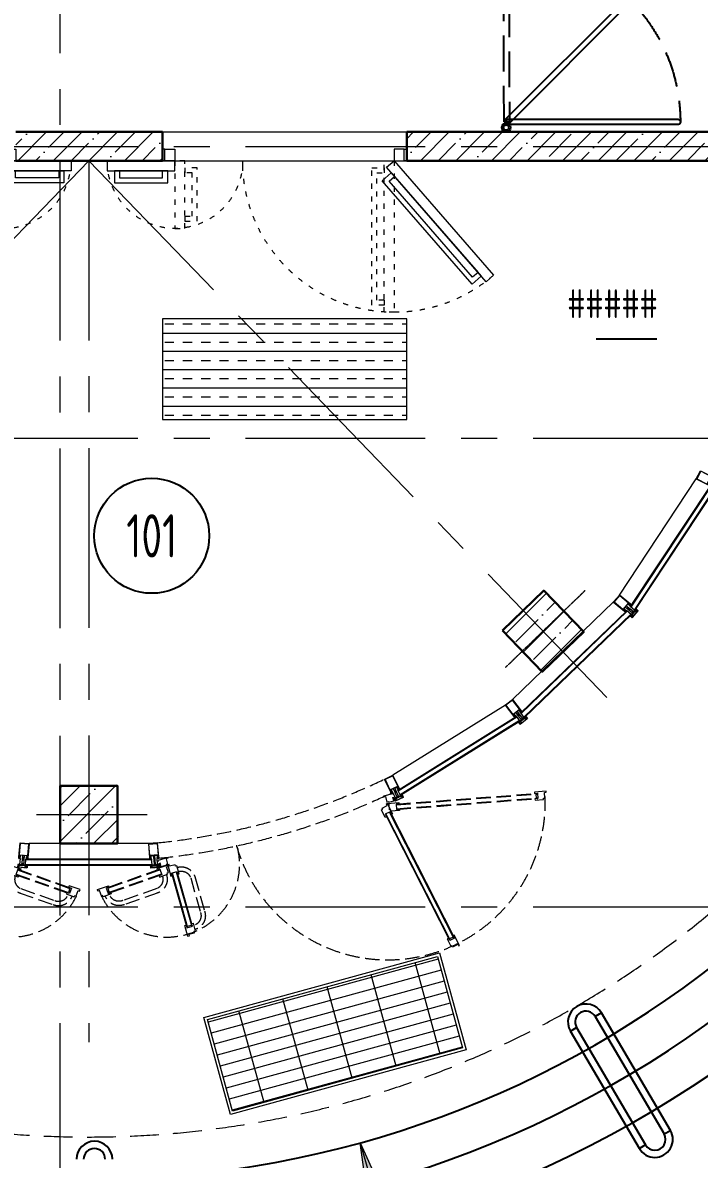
# Model space of a CAD drawing. Header units: millimetres. Extents: x -13407 to 8063098, y -2635 to 109271.
# Drawn here: x 33885 to 38593, y 4493 to 12400 of the extents above; entities that cross this region are included whole.
import ezdxf
from ezdxf.enums import TextEntityAlignment as Align

# ---------------------------------------------------------------- set-up
doc = ezdxf.new("R2010")
doc.units = ezdxf.units.MM
for name, pattern in [('ACAD_ISO03W100', [30, 12, -18]), ('ADSK_Штриховая_ш2 п1', [3, 2, -1]), ('CENTER', [2, 1.25, -0.25, 0.25, -0.25]), ('ГОСТ 2.303 4', [7, 5, -2, 0])]:
    doc.linetypes.add(name, pattern=pattern)
doc.layers.get('Defpoints').update_dxf_attribs({"color": 6})
for name, color, linetype in [('АР_Грязь решетки', 220, 'Continuous'), ('Тонкая', 7, 'Continuous'), ('ТХ_турникеты', 242, 'Continuous')]:
    doc.layers.add(name, color=color, linetype=linetype)
for name, color, linetype, lineweight in [('АР_Двери', 5, 'Continuous', 18), ('АР_Лестницы', 250, 'Continuous', 15), ('АР_Лестницы ограждение', 94, 'Continuous', 25), ('АР_Маркер экспликации', 239, 'Continuous', 13), ('АР_Номер помещения', 1, 'Continuous', 25), ('АР_Оси', 193, 'Continuous', 9), ('АР_Перегородки витражные', 152, 'Continuous', 13), ('АР_Помещения_площадь', 19, 'Continuous', 9), ('АР_Размеры дверей', 15, 'Continuous', 0), ('АР_Сущ Несущая стена', 202, 'Continuous', 30), ('АР_тонкая линия', 250, 'Continuous', 0), ('АР_Штриховка монолит', 250, 'Continuous', 9)]:
    doc.layers.add(name, color=color, linetype=linetype, lineweight=lineweight)
doc.layers.get('АР_Маркер экспликации').off()
doc.styles.add('ISOCPEUR', font='isocpeur.ttf', dxfattribs={"width": 0.7})
doc.styles.get("Standard").update_dxf_attribs({"font": 'arial.ttf'})
pattern_1 = [(335.76716334, (-69115.3163, 318510.941), (0.651582564, 1.447617495), []), (65.76716334, (-69115.3163, 318510.941), (-1.447617495, 0.651582564), [])]

# ---------------------------------------------------------------- blocks, each defined once
blk = doc.blocks.new('калитка малая')
at = {"layer": 'ТХ_турникеты', "color": 253, "linetype": 'ГОСТ 2.303 4', "ltscale": 50}
blk.add_lwpolyline([(130375.2, 17602.1), (130372.2, 18792.4, -1.119274), (130409.7, 18791.9), (130412.6, 17602.1)], format="xyb", close=True, dxfattribs=at)
at = {"layer": 'ТХ_турникеты', "color": 253, "ltscale": 100}
for points in [[(130379.6, 17612.7), (131225.7, 18458.8, -0.687058), (131253.1, 18433.4), (130406, 17586.3)], [(130392.3, 17619.5), (131588.8, 17619.5, -0.687058), (131590.2, 17582.1), (130392.3, 17582.1)]]:
    blk.add_lwpolyline(points, format="xyb", close=True, dxfattribs=at)
for centre, radius in [((130390.2, 18867.1), 31.2), ((130390.2, 18867.1), 18.7), ((130390.2, 17562.1), 31.2), ((130390.2, 17562.1), 18.7)]:
    blk.add_circle(centre, radius, dxfattribs=at)
at = {"layer": 'ТХ_турникеты', "color": 253, "linetype": 'ГОСТ 2.303 4', "ltscale": 50, "extrusion": (0, 0, -1)}
blk.add_arc((-130387.2, 17597.1), 1215.2, 90.3609, 179.80016, dxfattribs=at)
blk = doc.blocks.new('*U567')
at = {"layer": 'Defpoints', "color": 253}
blk.add_line((-6602.5, 7247.9), (-7024.8, 7247.9), dxfattribs=at)
at = {"layer": 'АР_Номер помещения', "color": 253}
blk.add_circle((-10118.1, 5879.7), 400, dxfattribs=at)
at = {"layer": 'Defpoints', "color": 253, "style": 'ISOCPEUR', "width": 0.7}
blk.add_attdef('ПЛОЩАДЬ_ПОМЕЩЕНИЯ', text='', height=200, dxfattribs=at).set_placement((-6597.6, 7494.4), align=Align.MIDDLE_RIGHT)
at = {"layer": 'Defpoints', "color": 253, "style": 'ISOCPEUR', "width": 0.7, "flags": 1}
blk.add_attdef('КАТЕГОРИЯ', (-499.2, -2092.2), '', height=250, dxfattribs=at)
at = {"layer": 'АР_Номер помещения', "color": 253, "style": 'ISOCPEUR', "width": 0.7}
blk.add_attdef('НОМЕР_ПОМЕЩЕНИЯ', text='', height=300, dxfattribs=at).set_placement((-10118.1, 5879.7), align=Align.MIDDLE_CENTER)
at = {"layer": 'АР_Помещения_площадь', "color": 253, "lineweight": 30, "width": 0.7, "flags": 104}
blk.add_attdef('ИМЯ_ПОМЕЩЕНИЯ', text='', height=100, dxfattribs=at).set_placement((157.6, 1217.1), align=Align.MIDDLE_CENTER)
blk = doc.blocks.new('A$C9365e198')
at = {"layer": 'АР_Грязь решетки', "linetype": 'Continuous', "lineweight": 5}
h = blk.add_hatch(dxfattribs=at)
h.set_pattern_fill('GRATE', color=253, scale=100, angle=-14.96796)
h.set_pattern_definition([(345.0320357, (-1788357.11, 6497534.97), (20.5008899, 76.6818371), []), (75.0320357, (-1788357.1, 6497534.97), (-306.727348, 82.00356), [])])
h.paths.add_polyline_path([(14.2, -24.5), (1617.8, -453.2), (1447.4, -1090.8), (-156.3, -662.1)])
at = {"layer": 'АР_Грязь решетки', "color": 253, "linetype": 'Continuous', "lineweight": 5}
for p, q in [((0, 0), (-180.8, -676.2)), ((1642.3, -439.1), (0, 0)), ((14.2, -24.5), (-156.3, -662.1)), ((1617.8, -453.2), (14.2, -24.5)), ((1447.4, -1090.8), (1617.8, -453.2)), ((1461.5, -1115.3), (1642.3, -439.1)), ((-180.8, -676.2), (1461.5, -1115.3)), ((-156.3, -662.1), (1447.4, -1090.8))]:
    blk.add_line(p, q, dxfattribs=at)
blk = doc.blocks.new('*U453')
h = blk.add_hatch(color=253)
h.dxf.hatch_style = 1
edge = h.paths.add_edge_path()
edge.add_arc((0, 0), 27.6, 359.64, 719.64)
h = blk.add_hatch(color=253)
h.dxf.hatch_style = 1
h.paths.add_polyline_path([(301.8, -44.3), (301.8, 44.3), (601.8, 0)])
at = {"color": 253}
blk.add_line((601.8, 0), (0, 0), dxfattribs=at)
blk.add_lwpolyline([(301.8, 44.3), (301.8, -44.3), (601.8, 0), (301.8, 44.3)], dxfattribs=at)
blk.add_circle((0, 0), 27.6, dxfattribs=at)
blk = doc.blocks.new('A$C4b82bfe2')
at = {"layer": 'АР_Двери', "color": 253, "linetype": 'ГОСТ 2.303 4', "ltscale": 20}
for p, q in [((41, -67.4), (414.3, -198.4)), ((42.7, -62.7), (416.1, -193.6)), ((52.6, -34.4), (426, -165.3)), ((54.2, -29.6), (427.7, -160.6))]:
    blk.add_line(p, q, dxfattribs=at)
at = {"layer": 'АР_Перегородки витражные', "color": 253}
blk.add_line((416.6, -162), (406.7, -190.3), dxfattribs=at)
for points in [[(73.1, -36.3), (54.2, -29.6), (41, -67.4), (59.9, -74), (56.6, -83.4), (0.9, -63.9), (4.2, -54.5), (-5.2, -51.2), (8, -13.4), (-3.3, -9.4), (0, 0), (76.4, -26.8), (73.1, -36.3)], [(408.8, -154), (427.7, -160.6), (414.3, -198.4), (395.4, -191.7), (392.3, -201.1), (447.9, -220.7), (451.2, -211.3), (460.7, -214.6), (473.9, -176.8), (485.2, -180.8), (488.6, -171.4), (412.1, -144.5), (408.8, -154)]]:
    blk.add_lwpolyline(points, close=True, dxfattribs=at)
blk = doc.blocks.new('стойка витр.')
h = blk.add_hatch()
h.set_pattern_fill('ANSI37', color=253, scale=0.5, angle=-69.23284)
h.set_pattern_definition(pattern_1)
edge = h.paths.add_edge_path()
edge.add_line((-22.7, 14.1), (-23, 15))
edge.add_arc((-23.4, 14.9), 0.427, 20.76054, 72.29996)
edge.add_arc((-23.2, 15.7), 0.427, 110.76398, 252.28796, ccw=False)
edge.add_line((-23.3, 16.1), (-22.3, 16.5))
edge.add_arc((-22.2, 16.3), 0.183, 20.74896, 110.78537, ccw=False)
edge.add_line((-22.1, 16.4), (-22, 16.3))
edge.add_arc((-21.9, 16.3), 0.183, 200.76661, 335.77797)
edge.add_line((-21.7, 16.3), (-21.1, 17.8))
edge.add_arc((-21.7, 18), 0.637, 344.39284, 381.72488)
edge.add_line((-21.1, 18.2), (-22.6, 22.1))
edge.add_arc((-23.2, 21.9), 0.637, 19.80945, 57.14149)
edge.add_line((-22.8, 22.4), (-24.3, 23.1))
edge.add_arc((-24.4, 23), 0.183, 65.75635, 200.76772)
edge.add_line((-24.5, 22.9), (-24.5, 22.8))
edge.add_arc((-24.7, 22.7), 0.183, -69.25104, 20.78537, ccw=False)
edge.add_line((-24.6, 22.6), (-25.6, 22.2))
edge.add_arc((-25.8, 22.6), 0.427, 149.24636, 290.77035, ccw=False)
edge.add_arc((-26.5, 23), 0.427, 329.23437, 380.77379)
edge.add_line((-26.1, 23.2), (-26.5, 24.2))
edge.add_arc((-26.7, 24.1), 0.183, 20.74896, 110.78537)
edge.add_line((-26.7, 24.3), (-33.5, 21.7))
edge.add_arc((-33.4, 21.4), 0.306, 107.61202, 200.68829)
edge.add_line((-33.7, 21.3), (-33.4, 20.7))
edge.add_arc((-33.1, 20.8), 0.304, 200.74529, 225.81236)
edge.add_line((-33.3, 20.5), (-31.8, 18.9))
edge.add_arc((-32, 18.7), 0.305, -108.86284, 45.7814, ccw=False)
edge.add_arc((-28.7, 27.8), 9.95, 231.95433, 250.04117, ccw=False)
edge.add_arc((-35.1, 19.6), 0.4, 42.30929, 119.22504)
edge.add_arc((-34.9, 19.6), 0.602, 134.39501, 228.6478)
edge.add_arc((-28.5, 27.8), 11, 232.08735, 240.88894)
edge.add_arc((-36.9, 12.9), 6.09, 40.7589, 60.61437, ccw=False)
edge.add_arc((-32.5, 16.6), 0.305, -34.89588, 41.60272, ccw=False)
edge.add_line((-32.3, 16.5), (-32.8, 15.8))
edge.add_arc((-32.5, 15.6), 0.305, 145.11007, 256.42425)
edge.add_line((-32.6, 15.3), (-31.7, 15.1))
edge.add_arc((-31.8, 14.8), 0.305, -34.88993, 76.42425, ccw=False)
edge.add_line((-31.5, 14.6), (-32.1, 13.9))
edge.add_arc((-31.8, 13.7), 0.305, 145.11007, 256.42425)
edge.add_line((-31.9, 13.4), (-31, 13.2))
edge.add_arc((-31.1, 12.9), 0.305, -24.22466, 76.42043, ccw=False)
edge.add_line((-30.8, 12.8), (-31.6, 11.1))
edge.add_arc((-31.3, 11), 0.305, 155.77106, 290.74029)
edge.add_line((-31.2, 10.7), (-22.8, 13.9))
edge.add_arc((-22.9, 14.1), 0.183, 290.74896, 380.74896)
edge = h.paths.add_edge_path(flags=16)
edge.add_line((-23.1, 21), (-22.2, 18.6))
edge.add_arc((-22.7, 18.4), 0.541, -69.23284, 20.76716, ccw=False)
edge.add_line((-22.5, 17.9), (-23.4, 17.6))
edge.add_arc((-23.6, 18.1), 0.541, 200.76716, 290.76716, ccw=False)
edge.add_line((-24.1, 17.9), (-25, 20.3))
edge.add_arc((-24.5, 20.5), 0.541, 110.76716, 200.76716, ccw=False)
edge.add_line((-24.7, 21), (-23.8, 21.4))
edge.add_arc((-23.6, 20.8), 0.541, 20.76716, 110.76716, ccw=False)
edge = h.paths.add_edge_path(flags=16)
edge.add_line((-26.9, 20.3), (-25.5, 16.7))
edge.add_arc((-26, 16.5), 0.541, -69.23284, 20.76716, ccw=False)
edge.add_line((-25.8, 16), (-28.2, 15.1))
edge.add_arc((-28.4, 15.6), 0.541, 200.76716, 290.76716, ccw=False)
edge.add_line((-28.9, 15.4), (-30.3, 19))
edge.add_arc((-29.8, 19.2), 0.541, 110.76716, 200.76716, ccw=False)
edge.add_line((-30, 19.7), (-27.5, 20.6))
edge.add_arc((-27.4, 20.1), 0.541, 20.76716, 110.76716, ccw=False)
h = blk.add_hatch()
h.set_pattern_fill('ANSI37', color=253, scale=0.5, angle=-69.23284)
h.set_pattern_definition([(335.76716334, (-69115.9168, 318510.7132), (0.651582564, 1.447617495), []), (65.76716334, (-69115.9168, 318510.7132), (-1.447617495, 0.651582564), [])])
edge = h.paths.add_edge_path()
edge.add_arc((-61.4, -46.2), 0.549, 155.76571, 200.76716)
edge.add_line((-61.9, -46), (-61.2, -44.4))
edge.add_arc((-61, -44.5), 0.183, 20.76716, 155.76571)
edge.add_line((-60.9, -44.4), (-60.8, -44.6))
edge.add_arc((-60.6, -44.6), 0.183, 200.76716, 290.76716)
edge.add_line((-60.6, -44.7), (-59.4, -44.3))
edge.add_arc((-59.6, -43.9), 0.427, -69.23284, 72.29364)
edge.add_arc((-59.3, -43.1), 0.427, 200.76716, 252.29364)
edge.add_line((-59.7, -43.2), (-63, -34.5))
edge.add_arc((-62.7, -34.4), 0.305, 110.76716, 200.76716)
edge.add_line((-62.8, -34.1), (-60.6, -33.3))
edge.add_arc((-60.4, -33.6), 0.304, 76.40287, 110.76716)
edge.add_line((-60.4, -33.3), (-60.1, -33.6))
edge.add_arc((-108.2, -55.9), 53, 16.7114, 24.82293)
edge.add_line((-57.4, -40.6), (-57.9, -41.3))
edge.add_arc((-57.7, -41.5), 0.305, 145.11089, 256.42344)
edge.add_line((-57.7, -41.8), (-56.9, -42))
edge.add_arc((-57, -42.3), 0.305, -34.88911, 76.42344)
edge.add_line((-56.7, -42.5), (-57.2, -43.3))
edge.add_arc((-56.9, -43.5), 0.305, 145.11089, 256.42344)
edge.add_line((-57, -43.8), (-56.1, -44))
edge.add_arc((-56.2, -44.3), 0.305, -34.88911, 76.42344)
edge.add_line((-56, -44.4), (-56.5, -45.1))
edge.add_arc((-56.2, -45.3), 0.305, 145.11089, 256.42344)
edge.add_line((-56.3, -45.6), (-55.4, -45.8))
edge.add_arc((-55.5, -46.1), 0.305, -34.88911, 76.42344)
edge.add_line((-55.3, -46.3), (-55.8, -47))
edge.add_arc((-55.5, -47.2), 0.305, 145.11089, 256.42344)
edge.add_line((-55.6, -47.5), (-54.7, -47.8))
edge.add_arc((-54.8, -48.1), 0.305, -34.88911, 76.42344)
edge.add_line((-54.5, -48.3), (-55, -49))
edge.add_arc((-54.8, -49.1), 0.305, 145.11089, 256.42344)
edge.add_line((-54.8, -49.4), (-54, -49.6))
edge.add_arc((-54.1, -49.9), 0.305, -34.88911, 76.42344)
edge.add_line((-53.8, -50.1), (-54.3, -50.8))
edge.add_arc((-54.1, -51), 0.305, 145.11089, 256.42344)
edge.add_line((-54.1, -51.3), (-53.3, -51.5))
edge.add_arc((-53.4, -51.8), 0.305, -43.67509, 76.4279)
edge.add_line((-53.1, -52), (-53.8, -52.6))
edge.add_arc((-53.6, -52.8), 0.305, 136.32859, 262.74713)
edge.add_arc((-54.6, -61.1), 7.99, 59.58604, 82.74713)
edge.add_arc((-50.7, -54.4), 0.305, 253.29101, 419.58604)
edge.add_arc((-52.6, -60.5), 6.03, 73.29101, 110.76716)
edge.add_line((-54.7, -54.9), (-54.8, -54.9))
edge.add_arc((-55, -54.5), 0.427, 200.76716, 290.76716)
edge.add_line((-55.4, -54.7), (-56.7, -51.1))
edge.add_arc((-56.3, -51), 0.427, 149.23664, 200.76716)
edge.add_arc((-57, -50.5), 0.427, -30.76336, 40.0143)
edge.add_arc((-57, -50.5), 0.427, 40.00046, 110.76716)
edge.add_line((-57.2, -50.1), (-58.3, -50.6))
edge.add_arc((-58.3, -50.7), 0.183, 110.76716, 200.76716)
edge.add_line((-58.4, -50.8), (-58.4, -51))
edge.add_arc((-58.5, -51.1), 0.183, 245.76862, 380.76716)
edge.add_line((-58.6, -51.3), (-60.2, -50.6))
edge.add_arc((-60, -50.1), 0.549, 200.76716, 245.76862)
edge.add_line((-60.5, -50.3), (-61.9, -46.4))
edge = h.paths.add_edge_path(flags=16)
edge.add_arc((-59.4, -49), 0.541, 200.76716, 290.76716)
edge.add_line((-60.8, -46.8), (-59.9, -49.2))
edge.add_arc((-60.3, -46.6), 0.541, 110.76716, 200.76716)
edge.add_line((-59.3, -45.7), (-60.5, -46.1))
edge.add_arc((-59.1, -46.2), 0.541, 20.76716, 110.76716)
edge.add_line((-57.7, -48.4), (-58.6, -46))
edge.add_arc((-58.2, -48.6), 0.541, -69.23284, 20.76716)
edge.add_line((-59.2, -49.5), (-58, -49.1))
h = blk.add_hatch()
h.set_pattern_fill('ANSI37', color=253, scale=0.5, angle=-69.23284)
h.set_pattern_definition(pattern_1)
edge = h.paths.add_edge_path()
edge.add_line((-7.6, -25.6), (-7.3, -26.5))
edge.add_arc((-7.7, -26.7), 0.427, -30.76563, 20.77379, ccw=False)
edge.add_arc((-6.9, -27.1), 0.427, 149.24636, 290.77035)
edge.add_line((-6.8, -27.5), (-5.8, -27.1))
edge.add_arc((-5.8, -27), 0.183, 290.74896, 380.78537)
edge.add_line((-5.7, -26.9), (-5.7, -26.8))
edge.add_arc((-5.5, -26.7), 0.183, 65.75635, 200.76772, ccw=False)
edge.add_line((-5.5, -26.5), (-4, -27.3))
edge.add_arc((-4.3, -27.8), 0.637, 19.80945, 57.14149, ccw=False)
edge.add_line((-3.7, -27.6), (-2.3, -31.5))
edge.add_arc((-2.9, -31.7), 0.637, -15.60716, 21.72488, ccw=False)
edge.add_line((-2.2, -31.9), (-2.8, -33.4))
edge.add_arc((-3, -33.4), 0.183, 200.76661, 335.77797, ccw=False)
edge.add_line((-3.2, -33.4), (-3.2, -33.3))
edge.add_arc((-3.4, -33.4), 0.183, 20.74896, 110.78537)
edge.add_line((-3.5, -33.2), (-4.5, -33.6))
edge.add_arc((-4.3, -34), 0.427, 110.76398, 252.28796)
edge.add_arc((-4.6, -34.8), 0.427, 20.76054, 72.29996, ccw=False)
edge.add_line((-4.2, -34.6), (-3.8, -35.7))
edge.add_arc((-4, -35.7), 0.183, -69.25104, 20.78537, ccw=False)
edge.add_line((-3.9, -35.9), (-10.6, -38.5))
edge.add_arc((-10.8, -38.2), 0.306, 200.84604, 293.92231, ccw=False)
edge.add_line((-11, -38.3), (-11.3, -37.6))
edge.add_arc((-11, -37.5), 0.304, 175.72197, 200.78904, ccw=False)
edge.add_line((-11.3, -37.5), (-11.3, -35.2))
edge.add_arc((-11.6, -35.2), 0.305, 355.75293, 510.39717)
edge.add_arc((-3.1, -39.8), 9.95, 151.49316, 169.57999)
edge.add_arc((-13.3, -38), 0.4, 282.30929, 359.22504, ccw=False)
edge.add_arc((-13.2, -37.8), 0.602, 172.88652, 267.13932, ccw=False)
edge.add_arc((-2.9, -39.7), 11, 160.64539, 169.44698, ccw=False)
edge.add_arc((-19.1, -34.1), 6.09, 340.91996, 360.77542)
edge.add_arc((-13.3, -34), 0.305, 359.93161, 436.4302)
edge.add_line((-13.2, -33.7), (-14.1, -33.5))
edge.add_arc((-14, -33.2), 0.305, 145.11007, 256.42425, ccw=False)
edge.add_line((-14.3, -33), (-13.7, -32.3))
edge.add_arc((-14, -32.2), 0.305, 325.11007, 436.42425)
edge.add_line((-13.9, -31.9), (-14.8, -31.7))
edge.add_arc((-14.7, -31.4), 0.305, 145.11007, 256.42425, ccw=False)
edge.add_line((-15, -31.2), (-14.4, -30.5))
edge.add_arc((-14.7, -30.3), 0.305, 325.11389, 425.75899)
edge.add_line((-14.6, -30), (-16.3, -29.3))
edge.add_arc((-16.2, -29), 0.305, 110.79404, 245.76326, ccw=False)
edge.add_line((-16.3, -28.7), (-7.9, -25.5))
edge.add_arc((-7.8, -25.7), 0.183, 20.78537, 110.78537, ccw=False)
edge = h.paths.add_edge_path(flags=16)
edge.add_line((-3.3, -31.1), (-4.3, -28.7))
edge.add_arc((-4.8, -28.9), 0.541, 20.76716, 110.76716)
edge.add_line((-5, -28.3), (-5.9, -28.7))
edge.add_arc((-5.7, -29.2), 0.541, 110.76716, 200.76716)
edge.add_line((-6.2, -29.4), (-5.3, -31.8))
edge.add_arc((-4.8, -31.6), 0.541, 200.76716, 290.76716)
edge.add_line((-4.6, -32.1), (-3.7, -31.8))
edge.add_arc((-3.9, -31.3), 0.541, 290.76716, 380.76716)
edge = h.paths.add_edge_path(flags=16)
edge.add_line((-6.7, -33), (-8, -29.4))
edge.add_arc((-8.5, -29.6), 0.541, 20.76716, 110.76716)
edge.add_line((-8.7, -29.1), (-11.1, -30))
edge.add_arc((-10.9, -30.5), 0.541, 110.76716, 200.76716)
edge.add_line((-11.4, -30.7), (-10.1, -34.3))
edge.add_arc((-9.6, -34.1), 0.541, 200.76716, 290.76716)
edge.add_line((-9.4, -34.6), (-7, -33.7))
edge.add_arc((-7.2, -33.2), 0.541, 290.76716, 380.76716)
at = {"color": 253, "lineweight": 0, "ltscale": 100, "transparency": 33554687}
for points in [[(-68.6, -58.5), (-90.2, -1.6), (-90, -1.3), (-89, -0.9), (-88.6, -1), (-87.7, -3.3), (-87.4, -3.4), (-86.7, -3.2), (-86.4, -2.8), (-87.3, -0.5), (-87.2, -0.2), (-82, 1.7), (-80.5, 1.3), (-79.7, 1.5), (-77.3, 4.2), (-77.8, 4.8), (-90.5, 0), (-91.4, -2), (-69.8, -59.1), (-67.8, -59.9), (-55.1, -55.1), (-55.2, -54.3), (-58.7, -53.8), (-59.5, -54.2), (-60.2, -55.7), (-65.4, -57.6), (-65.7, -57.4), (-66.6, -55.1), (-67, -55), (-67.7, -55.3), (-67.9, -55.6), (-67, -57.9), (-67.2, -58.3), (-68.2, -58.7)], [(65.9, 59.3), (-26.6, 24.2), (-25.9, 22.2), (-25.3, 22), (-24.8, 22.1), (-25.2, 23.2), (-20.5, 24.9), (-19.2, 21.4), (-18.8, 21.3), (-19, 20.8), (-17.7, 17.4), (-22.4, 15.6), (-22.7, 16.5), (-23.2, 16.4), (-23.4, 15.7), (-22.8, 13.9), (-17.2, 16), (-16.2, 17), (-15.5, 19.8), (-15.4, 20.1), (-17, 24.3), (-17.4, 24.6), (-17.5, 25.4), (-13.7, 26.9), (-12.5, 26.3), (-4.3, 4.8), (-4.9, 3.6), (-32.7, -7), (-32.8, -7.4), (-32.4, -8.4), (-31.1, -9.1), (-30.3, -8.8), (-29.8, -9.1), (-28.6, -8.7), (-28.6, -8.2), (-28.2, -8.5), (-27, -8.1), (-26.9, -7.5), (-26.5, -7.9), (-25.3, -7.5), (-25.3, -6.9), (-24.8, -7.2), (-23.6, -6.8), (-23.6, -6.3), (-23.1, -6.6), (-21.9, -6.2), (-21.9, -5.6), (-21.5, -6), (-20.3, -5.6), (-20.2, -5), (-19.8, -5.3), (-18.6, -4.9), (-18.4, -4.3), (-18, -4.7), (-17.4, -4.4), (-15.1, -4.8), (-14.5, -6.4), (-15.8, -7.9), (-15.9, -8.7), (-16.3, -8.3), (-17.4, -8.8), (-17.6, -9.3), (-18, -9), (-19.1, -9.4), (-19.3, -10), (-19.7, -9.6), (-20.8, -10.1), (-20.9, -10.6), (-21.4, -10.3), (-22.5, -10.7), (-22.6, -11.2), (-23, -10.9), (-24.3, -11.3), (-24.3, -11.9), (-24.7, -11.5), (-25.8, -12), (-26, -12.5), (-26.4, -12.2), (-27.6, -12.6), (-27.6, -13.1), (-28.1, -12.8), (-29.3, -13.3), (-29.3, -13.8), (-29.9, -15.1), (-29.5, -16.2), (-29.1, -16.3), (-1.3, -5.8), (-0.1, -6.4), (8.1, -27.9), (7.6, -29.2), (3.8, -30.6), (3.2, -29.8), (3.4, -29.5), (1.7, -25.2), (1.6, -25.1), (-0.9, -23.4), (-2.3, -23.3), (-7.8, -25.4), (-7.2, -27.2), (-6.5, -27.6), (-6, -27.4), (-6.4, -26.4), (-1.7, -24.6), (-0.4, -28.2), (0, -28.3), (-0.2, -28.7), (1.1, -32.2), (-3.6, -33.9), (-3.9, -33), (-4.4, -33.2), (-4.6, -33.8), (-4, -35.7), (88.6, -0.5), (89.2, 0.7), (67.2, 58.7)], [(63.8, 56.3), (85.1, 0.2), (10.6, -28), (-10.6, 28)]]:
    blk.add_lwpolyline(points, close=True, dxfattribs=at)
for points in [[(-73.6, -6.3), (-74.2, -6), (-74.8, -6.2), (-74.4, -7.2), (-76.6, -8, -0.414362), (-77, -7.8), (-79.3, -1.5, -0.414326), (-78.7, -0.2), (-77.3, 0.4), (-76.9, -0.7), (-76.3, -0.4), (-76.1, 0.3), (-77.3, 3.5, 0.551224), (-77.8, 3.6), (-79.9, 1.3, -0.267349), (-80.9, 1.1), (-82.1, 1.4, 0.249629), (-82.6, 1.3), (-86.2, -1.9, 0.827043), (-85.6, -2.8), (-82.1, -1.5, -0.414326), (-80.8, -2.1), (-78.1, -9.1, 0.414326), (-76.8, -9.7), (-75.7, -9.2, -0.082799), (-71.8, -16.3), (-68.3, -25.6), (-67.9, -25.7), (-68.1, -26.1), (-64.6, -35.3, -0.082799), (-62.8, -43.1), (-63.9, -43.6, 0.414326), (-64.5, -44.9), (-61.9, -51.9, -0.414326), (-62.5, -53.2), (-66, -54.5, 0.827043), (-65.8, -55.6), (-61, -55.6, 0.249629), (-60.6, -55.4), (-59.9, -54.3, -0.267349), (-59, -53.9), (-55.9, -54.2, 0.551224), (-55.6, -53.7), (-56.8, -50.5), (-57.5, -50.1), (-58, -50.4), (-57.6, -51.4), (-59.1, -52, -0.414326), (-60.5, -51.4), (-62.8, -45.1, -0.414362), (-62.7, -44.7), (-60.5, -43.9), (-60.1, -44.8), (-59.6, -44.6), (-59.3, -43.9)], [(-74.1, 3.3, 0.57795), (-74.3, 3.8), (-75.2, 3.8, -0.615334), (-75.4, 4.3, 0.101403), (-73.8, 7.1, 0.887085), (-74.4, 7.4, -0.164997), (-77.4, 4.9), (-77.5, 4.9, 0.414304), (-77.7, 4.3), (-76.4, 0.8, 0.228696), (-76.1, 0.5, -0.319049), (-75.8, 0.1, -0.319002), (-76.1, -0.3), (-77.2, -0.7, -0.4144), (-77.5, -0.6), (-77.6, -0.4, 0.668339), (-77.9, -0.4), (-78.6, -1.9, 0.198883), (-78.6, -2.4), (-77.2, -6.2, 0.198883), (-76.9, -6.5), (-75.3, -7.3, 0.668339), (-75.1, -7), (-75.1, -6.8, -0.4144), (-75, -6.6), (-73.9, -6.1, -0.710202), (-73.4, -6.7, 0.228696), (-73.4, -7.1), (-70.1, -15.8, 0.414362), (-69.7, -16), (-67.4, -15.1, 0.151171), (-67.3, -15), (-67.3, -14.6, 0.035408), (-69.9, -7.6), (-70.8, -7.4, -0.527868), (-71, -6.9), (-70.5, -6.2, 0.527868), (-70.6, -5.7), (-71.5, -5.4, -0.527868), (-71.7, -4.9), (-71.2, -4.2, 0.527868), (-71.4, -3.7), (-72.3, -3.5, -0.527868), (-72.4, -3.1), (-71.9, -2.4, 0.527868), (-72.1, -1.9), (-73, -1.7, -0.527868), (-73.1, -1.2), (-72.7, -0.4, 0.527868), (-72.8, 0.1), (-73.7, 0.3, -0.527868), (-73.9, 0.8), (-73.4, 1.5, 0.527868), (-73.5, 1.9), (-74.4, 2.1, -0.527868), (-74.6, 2.6)], [(-22.7, 14.1), (-23, 15, 0.228752), (-23.3, 15.3, -0.710164), (-23.3, 16.1), (-22.3, 16.5, -0.4144), (-22.1, 16.4), (-22, 16.3, 0.66825), (-21.7, 16.3), (-21.1, 17.8, 0.164348), (-21.1, 18.2), (-22.6, 22.1, 0.164348), (-22.8, 22.4), (-24.3, 23.1, 0.66825), (-24.5, 22.9), (-24.5, 22.8, -0.4144), (-24.6, 22.6), (-25.6, 22.2, -0.710164), (-26.1, 22.8, 0.228752), (-26.1, 23.2), (-26.5, 24.2, 0.4144), (-26.7, 24.3), (-33.5, 21.7, 0.430028), (-33.7, 21.3), (-33.4, 20.7, 0.109814), (-33.3, 20.5), (-31.8, 18.9, -0.800036), (-32.1, 18.4, -0.079083), (-34.8, 19.9, 0.348803), (-35.3, 20, 0.436125), (-35.3, 19.1, 0.038423), (-33.9, 18.2, -0.086853), (-32.3, 16.9, -0.346763), (-32.3, 16.5), (-32.8, 15.8, 0.527877), (-32.6, 15.3), (-31.7, 15.1, -0.527877), (-31.5, 14.6), (-32.1, 13.9, 0.527877), (-31.9, 13.4), (-31, 13.2, -0.469739), (-30.8, 12.8), (-31.6, 11.1, 0.667984), (-31.2, 10.7), (-22.8, 13.9, 0.414214)], [(-32.4, -8.4), (-32.8, -7.4, 0.523933), (-33.2, -7.2), (-64.2, -18.9, 0.414326), (-64.5, -19.6), (-64.1, -20.9, 0.410627), (-63.4, -21.2), (-62.7, -21, 0.492552), (-62.6, -20.7), (-62.8, -20.2, -0.441111), (-62.6, -19.9), (-60.8, -19.3, -0.208057), (-59.9, -19.4, -0.000016), (-56.9, -20.8, -0.439819), (-56.4, -22.2, -0.000016), (-57.7, -25.2, -0.208057), (-58.3, -25.9), (-60.1, -26.6, -0.441111), (-60.4, -26.5), (-60.6, -26, 0.492552), (-60.9, -25.9), (-61.5, -26.1, 0.410627), (-61.8, -26.8), (-61.3, -28.1, 0.414326), (-60.6, -28.4), (-29.6, -16.6, 0.523933), (-29.5, -16.2), (-29.8, -15.2)], [(-53.3, -51.5, -0.57795), (-53.1, -52), (-53.8, -52.6, 0.615334), (-53.6, -53.1, -0.101403), (-50.6, -54.2, -0.887085), (-50.8, -54.7, 0.164997), (-54.7, -54.9), (-54.8, -54.9, -0.414304), (-55.4, -54.7), (-56.7, -51.1, -0.228696), (-56.7, -50.8, 0.319049), (-56.7, -50.3, 0.319002), (-57.2, -50.1), (-58.3, -50.6, 0.4144), (-58.4, -50.8), (-58.4, -51, -0.668339), (-58.6, -51.3), (-60.2, -50.6, -0.198883), (-60.5, -50.3), (-61.9, -46.4, -0.198883), (-61.9, -46), (-61.2, -44.4, -0.668339), (-60.9, -44.4), (-60.8, -44.6, 0.4144), (-60.6, -44.7), (-59.4, -44.3, 0.710202), (-59.4, -43.5, -0.228696), (-59.7, -43.2), (-63, -34.5, -0.414362), (-62.8, -34.1), (-60.6, -33.3, -0.151171), (-60.4, -33.3), (-60.1, -33.6, -0.035408), (-57.4, -40.6), (-57.9, -41.3, 0.527868), (-57.7, -41.8), (-56.9, -42, -0.527868), (-56.7, -42.5), (-57.2, -43.3, 0.527868), (-57, -43.8), (-56.1, -44, -0.527868), (-56, -44.4), (-56.5, -45.1, 0.527868), (-56.3, -45.6), (-55.4, -45.8, -0.527868), (-55.3, -46.3), (-55.8, -47, 0.527868), (-55.6, -47.5), (-54.7, -47.8, -0.527868), (-54.5, -48.3), (-55, -49, 0.527868), (-54.8, -49.4), (-54, -49.6, -0.527868), (-53.8, -50.1), (-54.3, -50.8, 0.527868), (-54.1, -51.3)], [(-7.6, -25.6), (-7.3, -26.5, -0.228752), (-7.3, -26.9, 0.710164), (-6.8, -27.5), (-5.8, -27.1, 0.4144), (-5.7, -26.9), (-5.7, -26.8, -0.66825), (-5.5, -26.5), (-4, -27.3, -0.164348), (-3.7, -27.6), (-2.3, -31.5, -0.164348), (-2.2, -31.9), (-2.8, -33.4, -0.66825), (-3.2, -33.4), (-3.2, -33.3, 0.4144), (-3.5, -33.2), (-4.5, -33.6, 0.710164), (-4.5, -34.4, -0.228752), (-4.2, -34.6), (-3.8, -35.7, -0.4144), (-3.9, -35.9), (-10.6, -38.5, -0.430028), (-11, -38.3), (-11.3, -37.6, -0.109814), (-11.3, -37.5), (-11.3, -35.2, 0.800036), (-11.8, -35.1, 0.079083), (-12.9, -38, -0.348803), (-13.2, -38.4, -0.436125), (-13.8, -37.7, -0.038423), (-13.3, -36.1, 0.086853), (-13, -34, 0.346763), (-13.2, -33.7), (-14.1, -33.5, -0.527877), (-14.3, -33), (-13.7, -32.3, 0.527877), (-13.9, -31.9), (-14.8, -31.7, -0.527877), (-15, -31.2), (-14.4, -30.5, 0.469739), (-14.6, -30), (-16.3, -29.3, -0.667984), (-16.3, -28.7), (-7.9, -25.5, -0.414214)]]:
    blk.add_lwpolyline(points, format="xyb", close=True, dxfattribs=at)
for points in [[(-72, 0.1), (-72.9, -0.3)], [(-69.8, -5.6), (-69.2, -5.9), (-30.9, 8.6), (-30.6, 9.2), (-31.2, 10.7)], [(-26.7, 24.3), (-26.7, 24.3)], [(-22.8, 13.9), (-22.8, 13.9)], [(-56.1, -42), (-55.8, -41.4), (-17.5, -26.8), (-16.8, -27.1), (-16.3, -28.6)]]:
    blk.add_lwpolyline(points, dxfattribs=at)
at = {"color": 253}
blk.add_lwpolyline([(-72.9, -0.3), (-54.8, -48), (-53.9, -47.7), (-72, 0.1)], close=True, dxfattribs=at)
for points in [[(-26.9, 20.3), (-25.5, 16.7, -0.414214), (-25.8, 16), (-28.2, 15.1, -0.414214), (-28.9, 15.4), (-30.3, 19, -0.414214), (-30, 19.7), (-27.5, 20.6, -0.414214)], [(-23.1, 21), (-22.2, 18.6, -0.414214), (-22.5, 17.9), (-23.4, 17.6, -0.414214), (-24.1, 17.9), (-25, 20.3, -0.414214), (-24.7, 21), (-23.8, 21.4, -0.414214)], [(-75.3, -1.9), (-74.4, -4.3, -0.414214), (-74.7, -5), (-75.9, -5.4, -0.414214), (-76.6, -5.1), (-77.5, -2.7, -0.414214), (-77.2, -2), (-76, -1.6, -0.414214)], [(-57.7, -48.4), (-58.6, -46, 0.414214), (-59.3, -45.7), (-60.5, -46.1, 0.414214), (-60.8, -46.8), (-59.9, -49.2, 0.414214), (-59.2, -49.5), (-58, -49.1, 0.414214)], [(-6.7, -33), (-8, -29.4, 0.414214), (-8.7, -29.1), (-11.1, -30, 0.414214), (-11.4, -30.7), (-10.1, -34.3, 0.414214), (-9.4, -34.6), (-7, -33.7, 0.414214)], [(-3.3, -31.1), (-4.3, -28.7, 0.414214), (-5, -28.3), (-5.9, -28.7, 0.414214), (-6.2, -29.4), (-5.3, -31.8, 0.414214), (-4.6, -32.1), (-3.7, -31.8, 0.414214)]]:
    blk.add_lwpolyline(points, format="xyb", close=True, dxfattribs=at)
at = {"color": 253, "lineweight": 0, "ltscale": 100, "transparency": 33554687}
blk.add_arc((-33.4, 21.4), 0.305, 110.75619, 200.77789, dxfattribs=at)
blk = doc.blocks.new('A$C4461d3e2')
at = {"layer": 'АР_Перегородки витражные', "color": 253}
for p, q in [((-46.1, -17.2), (-999.2, -266.3)), ((-38.5, -43.7), (-992.2, -292.9)), ((-46.1, -12.2), (-981.1, -256.6)), ((-37.9, -48.6), (-972.2, -292.9)), ((-988.1, -263.5), (-981.2, -290))]:
    blk.add_line(p, q, dxfattribs=at)
for points in [[(-65.5, -17.3), (-46.1, -12.2), (-36.7, -48.3), (-56.1, -53.4), (-53.5, -62.8), (3.6, -47.9), (1, -38.4), (10.7, -35.9), (0.6, 2.8), (12.2, 5.9), (10.7, 12.1), (-67.7, -8.4), (-65.5, -17.3)], [(-981, -256.6), (-1000.4, -261.7), (-991, -297.8), (-971.6, -292.7), (-969.2, -302.2), (-1026.3, -317.1), (-1028.7, -307.6), (-1038.4, -310.1), (-1048.5, -271.4), (-1060.1, -274.5), (-1061.8, -268.3), (-983.5, -247.8), (-981, -256.6)]]:
    blk.add_lwpolyline(points, close=True, dxfattribs=at)
blk = doc.blocks.new('A$C6b019c78')
at = {"layer": 'АР_Перегородки витражные', "color": 253}
for p, q in [((73.8, -94.6), (-33.6, -475.5)), ((69, -93.3), (-33, -454.9)), ((102.7, -102.8), (-4.8, -483.6)), ((107.5, -104.1), (5.5, -465.8)), ((-2, -474), (-30.9, -465.9))]:
    blk.add_line(p, q, dxfattribs=at)
for points in [[(102.1, -123.4), (107.5, -104.1), (69, -93.3), (63.6, -112.5), (53.9, -109.8), (70, -53), (79.6, -55.7), (82.3, -46.1), (120.8, -57), (124.1, -45.4), (133.7, -48.1), (111.7, -126.1), (102.1, -123.4)], [(5.5, -465.8), (0, -485), (-38.4, -474), (-33, -454.7), (-42.6, -452.2), (-58.7, -508.9), (-49, -511.7), (-51.8, -521.3), (-13.3, -532.2), (-16.5, -543.7), (-6.9, -546.4), (15.1, -468.5), (5.5, -465.8)]]:
    blk.add_lwpolyline(points, close=True, dxfattribs=at)
blk = doc.blocks.new('A$Cef3c2745')
at = {"layer": 'АР_Двери', "color": 253, "linetype": 'ГОСТ 2.303 4', "ltscale": 20}
for p, q in [((771.4, 8.3), (-211.4, 83.4)), ((772.8, 35.7), (-209.4, 110.8)), ((774.5, 40.5), (-209, 115.5)), ((-198, 109.9), (-200, 82.5)), ((770.4, 3.4), (-211.8, 78.4))]:
    blk.add_line(p, q, dxfattribs=at)
for points in [[(-189, 114), (-209, 115.5), (-211.8, 78.4), (-191.9, 76.9), (-192.7, 67.1), (-251.5, 71.6), (-250.7, 81.4), (-260.7, 82.1), (-257.6, 122), (-269.6, 122.9), (-269.2, 129.3), (-188.4, 123.2), (-189, 114)], [(754.5, 42), (774.5, 40.5), (771.6, 3.3), (751.7, 4.8), (751, -4.9), (809.8, -9.4), (810.5, 0.4), (820.5, -0.4), (823.5, 39.5), (835.5, 38.6), (836.1, 44.9), (755.3, 51.1), (754.5, 42)]]:
    blk.add_lwpolyline(points, close=True, dxfattribs=at)
blk = doc.blocks.new('A$Ca6ce221e')
at = {"layer": 'АР_Двери', "color": 253, "linetype": 'ГОСТ 2.303 4', "ltscale": 20}
for p, q in [((-30.3, 82.9), (-99.8, -162.7)), ((-1.7, 73.9), (-72.1, -175.7))]:
    blk.add_line(p, q, dxfattribs=at)
for centre, radius, start, end in [((64.5, 50.8), 100.1, 74.24113, 167.21646), ((64.5, 50.8), 70.1, 74.24413, 167.79528), ((-3.4, -189.7), 100.1, 161.25176, 254.2271), ((-3.4, -189.7), 70.1, 160.67295, 254.2241)]:
    blk.add_arc(centre, radius, start, end, dxfattribs=at)
blk = doc.blocks.new('A$Cf11ff649')
at = {"layer": 'АР_Двери', "color": 253, "linetype": 'ГОСТ 2.303 4', "ltscale": 20}
for p, q in [((68.9, 301.7), (-0.6, 56.1)), ((97.5, 292.7), (27.1, 43.1))]:
    blk.add_line(p, q, dxfattribs=at)
for centre, radius, start, end in [((163.7, 269.5), 100.1, 74.24113, 167.21646), ((163.7, 269.5), 70.1, 74.24413, 167.79528), ((95.8, 29.1), 100.1, 161.25176, 254.2271), ((95.8, 29.1), 70.1, 160.67295, 254.2241)]:
    blk.add_arc(centre, radius, start, end, dxfattribs=at)
blk = doc.blocks.new('A$C65590e4a')
at = {"layer": 'АР_Двери', "color": 253, "linetype": 'ГОСТ 2.303 4', "ltscale": 20}
for centre, radius, start, end in [((-2.8, 6.1), 4775.8, 275.77059, 295.56265), ((-2.8, 6.1), 4883.1, 275.77059, 295.56265), ((2080.7, -4464.3), 1095.4, 195.79974, 3.99762), ((-542, -4895), 506.7, 165.51778, 334.21678), ((543.5, -4895.9), 505.5, 203.97453, 14.61909)]:
    blk.add_arc(centre, radius, start, end, dxfattribs=at)
at = {"layer": 'АР_Перегородки витражные', "color": 253}
for p, q in [((3691.7, -3021.9), (4227.1, -2213.4)), ((4330.3, -2252.4), (3767.7, -3101.8)), ((4334.7, -2254.7), (3771.5, -3105.1)), ((3796.1, -3125.8), (4363.3, -2269.2)), ((3800.4, -3128.4), (4367.4, -2272)), ((2947.7, -3748.3), (3651.5, -3069.6)), ((3743.2, -3130.8), (3007, -3840.7)), ((3747.1, -3134), (3008.4, -3846.3)), ((3027.6, -3871.1), (3771.5, -3154.6)), ((3031.1, -3874.7), (3776.3, -3157)), ((2898.6, -3787), (2115.4, -4274.2)), ((2152.8, -4383.9), (2978.5, -3869.5)), ((2159.2, -4374), (2973.2, -3866.9)), ((2998.1, -3894.8), (2166.6, -4412.6)), ((3002.2, -3898.1), (2168.7, -4417.1)), ((414.3, -4751.1), (-415.3, -4751.1)), ((-440.9, -4896.5), (440.8, -4896.7)), ((439.9, -4865), (-436.8, -4863.7)), ((439.4, -4860), (-436.4, -4858.7)), ((-428.3, -4901.5), (430.2, -4901.7)), ((-132.3, -5062), (-142.3, -5090.3))]:
    blk.add_line(p, q, dxfattribs=at)
at = {"layer": 'АР_Перегородки витражные', "color": 253, "ltscale": 100}
blk.add_line((3767.6, -3164.2), (3780.9, -3175.5), dxfattribs=at)
at = {"layer": 'АР_Перегородки витражные', "color": 253}
for points in [[(2121.8, -4407), (2114.9, -4408.9), (2113.6, -4404.1), (2051, -4421.8), (2052.4, -4426.6), (2063.9, -4423.3), (2074.8, -4461.8), (2084.4, -4459.1), (2085.8, -4463.9), (2122.4, -4453.6), (2115.6, -4429.5), (2131.1, -4425.2)], [(479.6, -4872.3), (486.4, -4870.3), (485.1, -4865.5), (547.6, -4847.9), (549, -4852.8), (537.4, -4856), (548.3, -4894.5), (538.6, -4897.2), (540, -4902), (503.4, -4912.3), (496.6, -4888.2), (484.6, -4891.6)]]:
    blk.add_lwpolyline(points, dxfattribs=at)
at = {"color": 253, "ltscale": 100, "xscale": -1}
for name, p in [('A$Cef3c2745', (2912.6, -4516.6)), ('A$C4b82bfe2', (548.9, -4900)), ('A$Cf11ff649', (806.7, -5282.1))]:
    blk.add_blockref(name, p, dxfattribs=at)
at = {"color": 253, "ltscale": 100}
blk.add_blockref('A$C4b82bfe2', (-548.9, -4900), dxfattribs=at)
at = {"color": 253, "ltscale": 100, "rotation": 86.44282952417531}
blk.add_blockref('A$Ca6ce221e', (-399, -5067.3), dxfattribs=at)
at = {"color": 253, "ltscale": 100, "xscale": -1, "rotation": 273.5571704758246}
blk.add_blockref('A$Ca6ce221e', (399, -5067.3), dxfattribs=at)
at = {"layer": 'АР_Перегородки витражные', "color": 253, "xscale": -1}
for p, rotation in [((4315.7, -2223.8), 353.7794396432013), ((2974.4, -3833.4), 328.5686920015881), ((2122.7, -4364.7), 316.042076663623), ((-454, -4831.5), 285.4941838103409)]:
    blk.add_blockref('стойка витр.', p, dxfattribs=dict(at, rotation=rotation))
at = {"layer": 'АР_Перегородки витражные', "color": 253}
for p, rotation in [((3735.7, -3099.5), 119.0941126205121), ((453.9, -4831.5), 74.50581618965913)]:
    blk.add_blockref('стойка витр.', p, dxfattribs=dict(at, rotation=rotation))
at = {"layer": 'Тонкая', "color": 253, "ltscale": 100, "xscale": -1, "rotation": 311.6789766468801}
blk.add_blockref('A$C4461d3e2', (2074.6, -4487.7), dxfattribs=at)
at = {"layer": 'Тонкая', "color": 253, "ltscale": 100, "xscale": -1}
blk.add_blockref('A$C6b019c78', (682.6, -4851.8), dxfattribs=at)
blk = doc.blocks.new('дв.1700')
at = {"layer": 'АР_Двери', "color": 253}
for points in [[(-87, 0), (-87, -80), (-70, -80), (-70, 0), (-87, 0)], [(-70, -80), (-70, 0), (0, 0), (0, -30), (0, -30), (0, -80), (-70, -80)], [(1596, -80), (1596, 0), (1526, 0), (1526, -30), (1526, -30), (1526, -80), (1596, -80)], [(1613, 0), (1613, -80), (1596, -80), (1596, 0), (1613, 0)]]:
    blk.add_lwpolyline(points, dxfattribs=at)
for points in [[(0, -80), (-692, -876), (-639.2, -921.8), (52.7, -125.8)], [(1997.3, -149.9), (1526, -149.9), (1526, -80), (1997.3, -80)], [(1946.9, -234.7), (1576, -234.7), (1576, -149.9), (1946.9, -149.9)], [(1911.9, -199.7), (1611, -199.7), (1611, -149.9), (1911.9, -149.9)], [(19.9, -163.6), (-606.3, -883.9), (-542.2, -939.6), (84, -219.2)], [(-3, -190), (-583.3, -857.5), (-545.7, -890.2), (34.6, -222.7)]]:
    blk.add_lwpolyline(points, close=True, dxfattribs=at)
at = {"layer": 'АР_Двери', "color": 253, "linetype": 'ACAD_ISO03W100', "ltscale": 3}
for points in [[(0, -80), (0, -1134.7), (69.9, -1134.7), (69.9, -80)], [(1456.1, -551.3), (1456.1, -80), (1526, -80), (1526, -551.3)]]:
    blk.add_lwpolyline(points, close=True, dxfattribs=at)
for points in [[(69.9, -1049.5), (69.9, -1084.5), (154.7, -1084.5), (154.7, -130), (69.9, -130), (69.9, -165)], [(1456.1, -465.9), (1456.1, -500.9), (1371.3, -500.9), (1371.3, -130), (1456.1, -130), (1456.1, -165)], [(69.9, -1049.5), (119.7, -1049.5), (119.7, -165), (69.9, -165)], [(1456.1, -465.9), (1406.3, -465.9), (1406.3, -165), (1456.1, -165)]]:
    blk.add_lwpolyline(points, dxfattribs=at)
for centre, radius, start, end in [((0, -80), 1054.7, 228.99999, 0), ((1526, -80), 471.3, 180, 351.4758)]:
    blk.add_arc(centre, radius, start, end, dxfattribs=at)

msp = doc.modelspace()

# ---------------------------------------------------------------- hatches: boundary and pattern name
at = {"layer": 'АР_Грязь решетки', "linetype": 'Continuous', "lineweight": 5}
h = msp.add_hatch(dxfattribs=at)
h.set_pattern_fill('TRANS', color=253, scale=20)
h.set_pattern_definition([(0, (-3373806.57, 5823285.21), (0, 127), []), (0, (-3373806.57, 5823348.71), (0, 127), [63.5, -63.5])])
h.paths.add_polyline_path([(36557, 10339.7), (34857, 10339.7), (34857, 9639.8), (36557, 9639.8)])
at = {"layer": 'АР_Штриховка монолит', "ltscale": 100}
h = msp.add_hatch(dxfattribs=at)
h.set_pattern_fill('ANSI35', color=253, scale=700)
h.set_pattern_definition([(45, (-945892.17, 109999.9), (-123.743687, 123.743687), []), (45, (-945768.42, 109999.9), (-123.743687, 123.743687), [218.75, -43.75, 0, -43.75])])
h.paths.add_polyline_path([(34857, 11640), (33837.4, 11640), (33837.4, 11440), (34857, 11440)])
h = msp.add_hatch(dxfattribs=at)
h.set_pattern_fill('ANSI35', color=253, scale=700)
h.set_pattern_definition([(45, (-943338.09, 109999.9), (-123.743687, 123.743687), []), (45, (-943214.34, 109999.9), (-123.743687, 123.743687), [218.75, -43.75, 0, -43.75])])
h.paths.add_polyline_path([(47535, 11640), (36555, 11640), (36555, 11440), (47535, 11440)])
h = msp.add_hatch(dxfattribs=at)
h.set_pattern_fill('ANSI35', color=253, scale=700)
h.set_pattern_definition([(45, (-936979.9, 106531.84), (-123.743687, 123.743687), []), (45, (-936856.15, 106531.84), (-123.743687, 123.743687), [218.75, -43.75, 0, -43.75])])
h.paths.add_polyline_path([(37510.7, 8449.8), (37222.9, 8171.9), (37500.8, 7884.2), (37788.5, 8162.1)])
h = msp.add_hatch(dxfattribs=at)
h.set_pattern_fill('ANSI35', color=253, scale=700)
h.set_pattern_definition([(45, (211803.85, -55205.68), (-123.74369, 123.74369), []), (45, (211927.6, -55205.68), (-123.74369, 123.74369), [218.75, -43.75, 0, -43.75])])
h.paths.add_polyline_path([(34544.4, 7097), (34145, 7090), (34151.4, 6690.1), (34551.3, 6697)])

# ---------------------------------------------------------------- linework, layer by layer
at = {"color": 253, "ltscale": 100}
for centre, radius, start, end in [((34341.7, 11438.2), 7688.1, 196.06698, 355.13934), ((34341.8, 11438.4), 7388.3, 196.7737, 351.21987), ((34341.8, 11438.4), 7088.2, 197.57556, 351.2215)]:
    msp.add_arc(centre, radius, start, end, dxfattribs=at)
at = {"layer": 'АР_Грязь решетки', "color": 253, "linetype": 'Continuous', "lineweight": 5}
msp.add_lwpolyline([(36557, 10339.7), (34857, 10339.7), (34857, 9639.8), (36557, 9639.8)], close=True, dxfattribs=at)
at = {"layer": 'АР_Лестницы ограждение', "color": 253, "linetype": 'Continuous', "lineweight": -3, "ltscale": 50}
for points in [[(37912, 5511.1), (37868.8, 5485.9), (38348.8, 4668.8), (38391.9, 4694)], [(37696.1, 5385), (37739.3, 5410.2), (38219.3, 4593.1), (38176.1, 4567.9)]]:
    msp.add_lwpolyline(points, close=True, dxfattribs=at)
for centre, radius, start, end in [((37804.1, 5448), 125, 30.29967, 210.29967), ((37804.1, 5448), 75, 30.29967, 210.29967), ((38284, 4630.9), 125, 210.29967, 30.29967), ((38284, 4630.9), 75, 210.29967, 30.29967), ((34384.2, 4492.8), 125, 0, 180), ((34384.2, 4492.8), 75, 0, 180)]:
    msp.add_arc(centre, radius, start, end, dxfattribs=at)
at = {"layer": 'АР_Оси', "color": 253, "linetype": 'CENTER', "ltscale": 1000}
for p, q in [((34145, -1811.3), (34145, 32496.2)), ((-12563.8, 11540), (71033.4, 11540)), ((34345, 11440), (30122.9, 7067.9)), ((34345, 11440), (30122.9, 7067.9)), ((34345, 11440), (34345, 5307.9)), ((34345, 11440), (37950.3, 7706.6)), ((34345, 11440), (34345, 5307.9)), ((34345, 11440), (37950.3, 7706.6)), ((-12563.8, 9510), (71033.4, 9510)), ((-12563.8, 6250), (71033.4, 6250))]:
    msp.add_line(p, q, dxfattribs=at)
at = {"layer": 'АР_Оси', "color": 253, "linetype": 'CENTER', "ltscale": 0.5}
for p, q in [((37797.8, 8449), (37244.2, 7914.4)), ((34751, 6890), (33981.4, 6890))]:
    msp.add_line(p, q, dxfattribs=at)
at = {"layer": 'АР_Оси', "color": 253, "linetype": 'CENTER', "lineweight": 0, "ltscale": 100}
for p, q in [((37797.8, 8449), (37244.2, 7914.4)), ((34751, 6890), (33981.4, 6890))]:
    msp.add_line(p, q, dxfattribs=at)
at = {"layer": 'АР_Сущ Несущая стена', "color": 253, "ltscale": 100}
for p, q in [((33837.4, 11640), (34857, 11640)), ((34857, 11440), (34857, 11640)), ((36557, 11640), (47535, 11640)), ((36557, 11440), (36557, 11640)), ((33837.4, 11440), (34857, 11440)), ((36557, 11440), (47535, 11440))]:
    msp.add_line(p, q, dxfattribs=at)
for points in [[(37222.9, 8171.9), (37510.7, 8449.8), (37788.5, 8162.1), (37500.8, 7884.2)], [(37222.9, 8171.9), (37510.7, 8449.8), (37788.5, 8162.1), (37500.8, 7884.2)], [(34145, 7090), (34545, 7090), (34545, 6690), (34145, 6690)], [(34145, 7090), (34545, 7090), (34545, 6690), (34145, 6690)]]:
    msp.add_lwpolyline(points, close=True, dxfattribs=at)
at = {"layer": 'АР_тонкая линия', "color": 253, "ltscale": 100}
for points in [[(34857, 11640), (36557, 11640)], [(34857, 11440), (36557, 11440)]]:
    msp.add_lwpolyline(points, dxfattribs=at)
at = {"layer": 'АР_тонкая линия', "color": 253, "linetype": 'ADSK_Штриховая_ш2 п1', "ltscale": 100}
msp.add_arc((34341.3, 11436.2), 6788.6, 181.31863, 358.68137, dxfattribs=at)

# ---------------------------------------------------------------- block references
at = {"layer": 'АР_Лестницы', "color": 253, "ltscale": 100, "xscale": -1, "rotation": 286.2780103073251}
msp.add_blockref('*U453', (36401.2, 4029.3), dxfattribs=at)
at = {"layer": 'АР_Маркер экспликации', "color": 253}
ref = msp.add_blockref('*U567', (44901.1, 2950.6), dxfattribs=at)
ref.add_attrib('НОМЕР_ПОМЕЩЕНИЯ', '101', dxfattribs={"layer": 'АР_Номер помещения', "color": 253, "height": 300, "style": 'ISOCPEUR', "width": 0.7}).set_placement((34783, 8830.3), align=Align.MIDDLE_CENTER)
ref.add_attrib('ПЛОЩАДЬ_ПОМЕЩЕНИЯ', '#####', dxfattribs={"layer": 'Defpoints', "color": 253, "height": 200, "style": 'ISOCPEUR', "width": 0.7}).set_placement((38303.5, 10445), align=Align.MIDDLE_RIGHT)
at = {"layer": 'АР_Размеры дверей', "color": 253}
msp.add_blockref('дв.1700', (32224.4, 11520), dxfattribs=at)
at = {"layer": 'АР_Размеры дверей', "color": 253, "xscale": -1}
msp.add_blockref('дв.1700', (36470, 11520), dxfattribs=at)
at = {"layer": 'Тонкая', "color": 253, "ltscale": 100}
msp.add_blockref('A$C65590e4a', (34345, 11440), dxfattribs=at)
at = {"layer": 'Тонкая', "color": 253, "ltscale": 100, "xscale": -1, "rotation": 0.3485082504272263}
msp.add_blockref('A$C9365e198', (36785.1, 5928.1), dxfattribs=at)
at = {"layer": 'ТХ_турникеты', "color": 253, "ltscale": 100}
msp.add_blockref('калитка малая', (-93141, -5891.2), dxfattribs=at)

doc.saveas('drawing.dxf')
